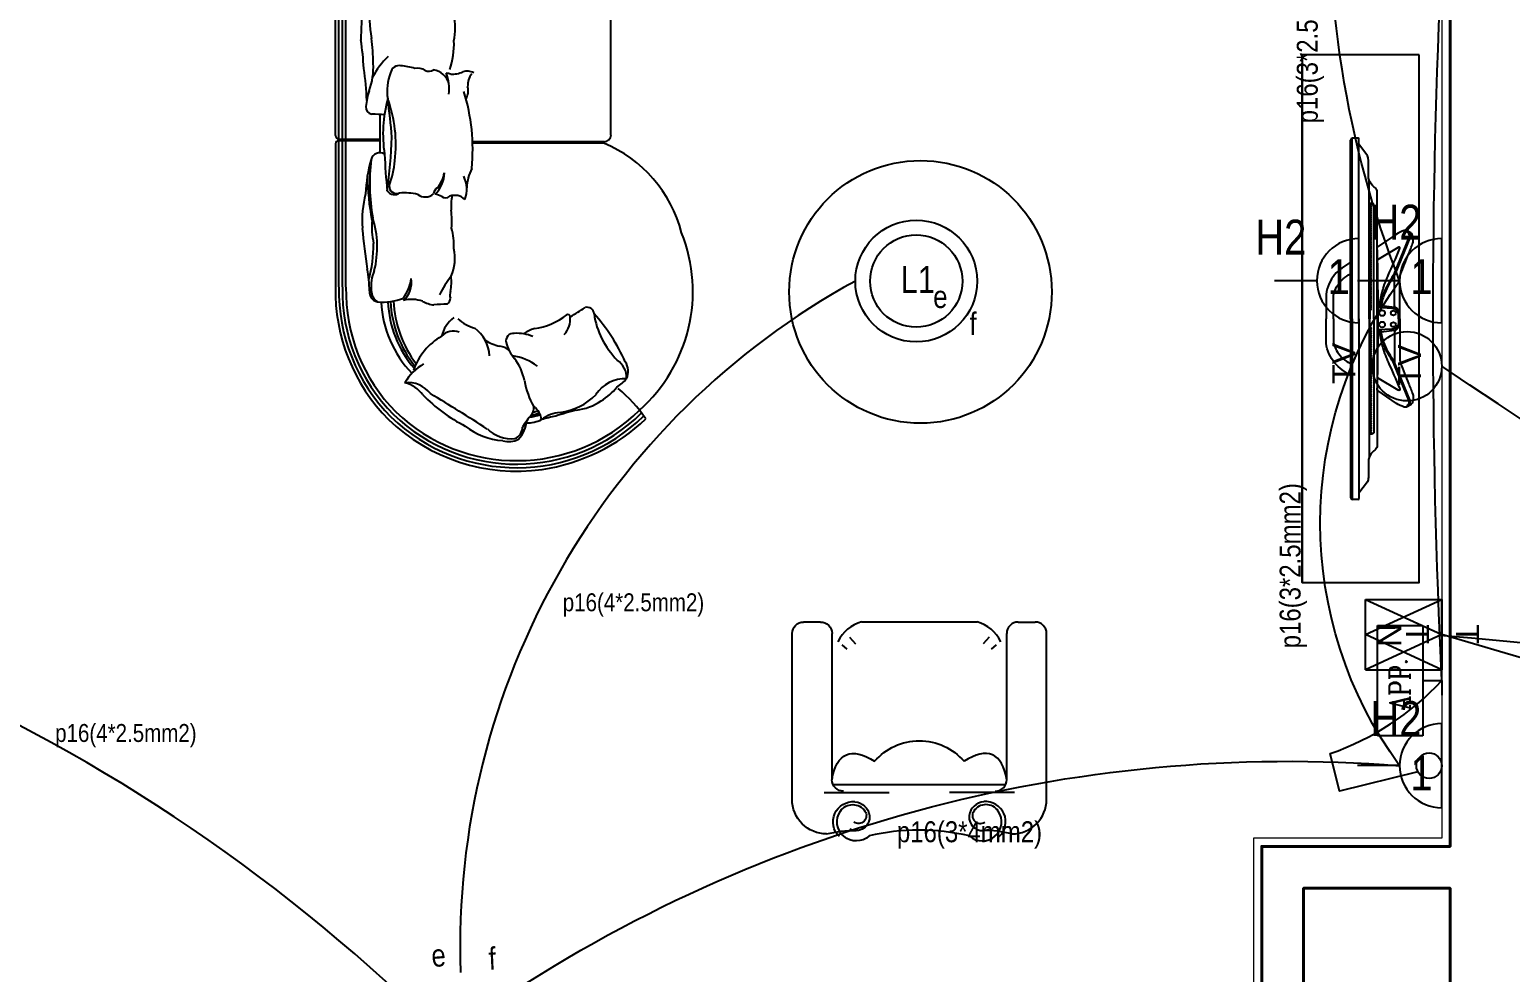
# Model space of a CAD drawing. Header units: inches. Extents: x 23642 to 146359, y -5490 to 33031.
# Drawn here: x 28735 to 32778, y 23817 to 26390 of the extents above; entities that cross this region are included whole.
import ezdxf
from ezdxf.enums import TextEntityAlignment as Align

# ---------------------------------------------------------------- set-up
doc = ezdxf.new("R2010")
doc.units = ezdxf.units.IN
doc.header["$LTSCALE"] = 5
doc.header["$MEASUREMENT"] = 0
doc.layers.add('00-PLASTER', color=103, linetype='Continuous', lineweight=15)
doc.layers.add('00-wall15-20', color=30, linetype='Continuous', lineweight=40)
for name, color, linetype in [('1lowpower', 4, 'Continuous'), ('dwgmodels.com', 250, 'Continuous'), ('furn', 7, 'Continuous'), ('furniture _san', 36, 'Continuous'), ('Lighting', 3, 'Continuous'), ('LowPower', 4, 'Continuous'), ('meuble', 252, 'Continuous'), ('Power', 2, 'Continuous')]:
    doc.layers.add(name, color=color, linetype=linetype)
doc.styles.add('ROMANC', font='romanc', dxfattribs={"height": 0.3})
doc.styles.add('ROMANS', font='')
doc.styles.get("Standard").update_dxf_attribs({"font": 'arial.ttf'})
doc.styles.get('ROMANS').set_extended_font_data('Arial Narrow')

# ---------------------------------------------------------------- blocks, each defined once
blk = doc.blocks.new('rtert')
at = {"layer": 'Lighting'}
for p, q in [((-43692.4, 24985.5), (-43692.4, 25420.2)), ((-43692.4, 25420.2), (-43514.8, 25420.2)), ((-43514.8, 25420.2), (-43514.8, 24985.5)), ((-43767.5, 25202.8), (-43767.5, 25260.8)), ((-43767.5, 25202.8), (-43767.5, 25144.8)), ((-43692.4, 25202.8), (-43767.5, 25202.8)), ((-43514.8, 24985.5), (-43692.4, 24985.5))]:
    blk.add_line(p, q, dxfattribs=at)
at = {"layer": 'Lighting', "style": 'ROMANC', "width": 0.8}
blk.add_text('APP.', height=81.58, rotation=270, dxfattribs=at).set_placement((-43642.9, 25318.7))
blk = doc.blocks.new('COUCH3')
at = {"layer": 'furn'}
for p, q in [((-1.1543, 2.7362), (-1.5042, 2.7362)), ((-1.5042, 2.7257), (-1.0674, 2.7257)), ((-1.5042, 2.7152), (-1.0674, 2.7152)), ((-1.5042, 2.7047), (-1.0674, 2.7047)), ((-1.0779, 2.7362), (-1.1543, 2.7362)), ((-1.0674, 2.7257), (-1.0674, 2.6024)), ((-1.0632, 2.7257), (-0.482, 2.7257)), ((-1.0632, 2.7257), (-1.0632, 2.6024)), ((-1.0632, 2.7152), (-0.482, 2.7152)), ((-1.0632, 2.7047), (-0.482, 2.7047)), ((-1.0527, 2.7362), (-0.4925, 2.7362)), ((-0.482, 2.5548), (-0.482, 2.7257)), ((-0.478, 2.7257), (-0.4678, 2.7257)), ((-0.478, 2.7152), (-0.4678, 2.7152)), ((-0.478, 2.7047), (-0.4678, 2.7047)), ((-0.4778, 2.5548), (-0.4778, 2.7257)), ((-1.1042, 2.6024), (-0.9898, 2.6024)), ((-0.482, 2.5969), (-0.5376, 2.5969)), ((-0.482, 2.5676), (-0.5322, 2.5676)), ((-0.482, 2.5775), (-0.5311, 2.5775)), ((-0.482, 2.5615), (-0.5322, 2.5615)), ((-0.482, 2.557), (-0.5322, 2.557)), ((-0.482, 2.5548), (-0.5322, 2.5548)), ((-0.482, 1.9352), (-0.482, 2.5548)), ((-0.4778, 1.9361), (-0.4778, 2.5548)), ((-1.0755, 1.9352), (-1.0755, 2.3257)), ((-1.0713, 1.9352), (-1.0713, 2.3257)), ((-1.0503, 1.9143), (-0.503, 1.9143)), ((-0.4186, 1.8799), (-0.0097, 1.8799)), ((-0.4186, 1.8757), (-0.0097, 1.8757)), ((-0.0097, 1.8799), (0.3517, 1.8799)), ((-0.0097, 1.8757), (0.3512, 1.8757)), ((0.3305, 1.2911), (0.3308, 1.8962)), ((0.341, 1.2911), (0.3413, 1.8962)), ((0.3514, 1.2911), (0.3518, 1.8962)), ((0.3616, 1.3016), (0.3616, 1.8652)), ((-0.4396, 1.8547), (-0.4396, 1.3016)), ((0.226, 1.3778), (0.2215, 1.3398)), ((-0.4291, 1.2911), (-0.0352, 1.2911)), ((-0.4291, 1.2869), (-0.0346, 1.2869)), ((0.2273, 1.2911), (0.3512, 1.2911)), ((0.2274, 1.2869), (0.3512, 1.2869)), ((0.3302, 0.7145), (0.3305, 1.2869)), ((0.3407, 0.7145), (0.341, 1.2869)), ((0.3511, 0.7146), (0.3514, 1.287)), ((-0.4396, 1.2765), (-0.4396, 0.725)), ((0.361, 0.725), (0.3616, 1.2765)), ((-0.4291, 0.7145), (0.3506, 0.7145)), ((-0.4291, 0.7104), (0.3506, 0.7104)), ((0.1804, 0.6767), (0.1804, 0.7484)), ((0.1841, 0.7145), (0.1841, 0.7484)), ((0.1841, 0.6767), (0.1841, 0.7104)), ((0.1901, 0.7145), (0.1901, 0.7483)), ((0.1901, 0.6772), (0.1901, 0.7104)), ((0.1994, 0.7145), (0.1994, 0.7476)), ((0.1994, 0.6779), (0.1994, 0.7104)), ((0.2204, 0.7145), (0.2204, 0.7435)), ((0.2204, 0.6807), (0.2204, 0.7104)), ((0.3299, 0.1405), (0.3302, 0.7104)), ((0.3404, 0.1405), (0.3407, 0.7104)), ((0.3508, 0.1703), (0.3511, 0.7103)), ((-0.4396, 0.6999), (-0.4396, 0.14)), ((0.3604, 0.151), (0.3604, 0.6999)), ((0.1916, 0.1405), (0.1916, 0.2217)), ((0.1987, 0.1405), (0.1987, 0.2388)), ((0.2207, 0.2429), (0.2207, 0.1405)), ((0.1799, 0.1405), (0.1799, 0.1773)), ((0.186, 0.1405), (0.186, 0.1989)), ((-0.3054, 0.1405), (-0.0583, 0.1405)), ((0.1699, 0.1405), (0.35, 0.1405)), ((0.3159, 0.1405), (0.3159, 0.0105)), ((0.3508, 0.1405), (0.3508, 0.1703)), ((-0.3159, 0.1296), (-0.4291, 0.1296)), ((-0.3159, 0.13), (-0.3159, 0.0105)), ((-0.3054, 0), (0.3054, 0))]:
    blk.add_line(p, q, dxfattribs=at)
for centre, radius, start, end in [((-1.5158, 2.1932), 0.5431, 88.7759, 134.9028), ((-1.5158, 2.1932), 0.5326, 88.7759, 134.9028), ((-1.5158, 2.1932), 0.5221, 88.7759, 134.9028), ((-1.5158, 2.1932), 0.5116, 88.7759, 134.9028), ((-1.0779, 2.7257), 0.0105, 0, 90), ((-1.0653, 2.7257), 0.0021, 0, 180), ((-1.0527, 2.7257), 0.0105, 90, 180), ((-0.4925, 2.7257), 0.0105, 0, 90), ((-0.48, 2.7257), 0.00198, 0, 180), ((-0.4676, 2.7257), 0.0105, 88.4525, 180), ((-0.4908, 1.8664), 0.8386, 48.8779, 88.4869), ((-0.4908, 1.8664), 0.8491, 48.8779, 88.4869), ((-0.4908, 1.8664), 0.8596, 48.8779, 88.4869), ((-0.4908, 1.8664), 0.87, 48.8779, 88.4525), ((-1.1387, 0.5418), 2.1227, 95.1559, 98.4558), ((-1.3091, 2.2991), 0.3573, 76.6033, 93.2502), ((-0.957, 3.2488), 0.6061, 270.8538, 279.9258), ((-0.8819, 3.3596), 0.7084, 272.371, 279.2772), ((-0.8355, -0.2055), 2.8667, 86.6874, 88.6439), ((-0.6922, 2.4504), 0.2072, 57.3733, 83.8186), ((-1.389, 2.5944), 0.1604, 174.1952, 202.5574), ((-1.5199, 2.6055), 0.0291, 81.7797, 169.7298), ((-1.5143, 2.5883), 0.0409, 90.6773, 146.831), ((-1.529, 3.0593), 0.4252, 271.7878, 280.6008), ((-1.5022, 2.5113), 0.1186, 66.7318, 96.0977), ((-1.3728, 3.0548), 0.4325, 255.2262, 269.7777), ((-1.3851, 2.9002), 0.2887, 255.9085, 287.6041), ((-1.3225, 2.378), 0.2497, 85.9064, 102.013), ((-1.1655, 1.9319), 0.709, 90.6916, 101.3195), ((-1.1943, 2.036), 0.598, 83.2516, 99.9618), ((-1.2555, 2.1484), 0.4992, 74.7285, 86.6474), ((-1.1315, 2.6037), 0.0273, 329.315, 74.2337), ((-1.5165, 2.6348), 0.5277, 354.9592, 359.251), ((-0.9687, 2.6253), 0.0202, 83.5211, 172.7233), ((-0.9924, 2.3957), 0.2511, 73.0542, 84.0707), ((-0.8498, 2.8185), 0.1955, 249.1882, 273.6349), ((-0.9811, 2.4259), 0.2241, 43.0218, 62.8665), ((-0.8395, 3.2547), 0.6312, 270.1974, 276.9788), ((-0.6898, 2.2426), 0.3924, 85.3216, 100.7344), ((-0.7371, 2.1893), 0.4515, 69.0824, 79.8777), ((0.3833, 4.7542), 2.3575, 244.2948, 245.8502), ((-0.539, 2.672), 0.0627, 228.6311, 267.2515), ((-0.5575, 2.6407), 0.0349, 238.2175, 296.4008), ((-0.3845, 2.5956), 0.0269, 89.931, 186.0228), ((-0.3921, 2.48), 0.1427, 70.0458, 86.9458), ((0.4904, 4.073), 1.6802, 240.2517, 245.9968), ((-0.107, 3.2181), 0.6485, 248.6214, 261.322), ((-1.5024, 2.1953), 0.5512, 136.0484, 187.8736), ((-1.5024, 2.1953), 0.5407, 136.0484, 224.481), ((-1.5024, 2.1953), 0.5302, 136.0484, 224.6381), ((-1.533, 2.2701), 0.33, 92.8403, 133.8124), ((-1.533, 2.25), 0.33, 92.7352, 130.3238), ((-1.533, 2.2421), 0.33, 92.5741, 128.897), ((-1.533, 2.2328), 0.33, 92.2952, 127.2496), ((-1.2027, 2.5602), 0.0263, 125.6756, 216.1214), ((-1.2039, 2.5537), 0.022, 86.1064, 204.221), ((-1.0219, 0.6715), 1.9201, 92.57, 95.8639), ((-0.9678, 4.5196), 1.9541, 262.6425, 267.3622), ((-1.0911, 2.8931), 0.3364, 250.6644, 263.7052), ((-1.0805, 2.9569), 0.401, 263.2037, 290.0132), ((-1.0483, 2.1963), 0.398, 74.7022, 98.6336), ((-1.2426, 4.7842), 2.2243, 274.7675, 277.735), ((-0.9205, 2.4309), 0.151, 68.6515, 98.6847), ((-0.8691, 2.5468), 0.025, 347.0026, 81.8254), ((-0.562, 2.6512), 0.0519, 248.2857, 293.6982), ((-0.6172, 2.5596), 0.0879, 11.2981, 30.1479), ((-0.4548, 2.5615), 0.0777, 168.6663, 184.9467), ((-0.4884, 2.0117), 0.5852, 82.4453, 88.9616), ((-0.4556, 2.3427), 0.2363, 80.3012, 95.3942), ((-0.4598, 2.3254), 0.2431, 80.4486, 94.2495), ((-0.4569, 2.3716), 0.1915, 79.3887, 96.273), ((-0.5846, 2.6291), 0.1771, 330.8715, 348.1567), ((-0.2958, 2.2141), 0.3741, 36.0249, 75.9202), ((-1.5024, 2.1953), 0.5197, 136.0484, 224.7731), ((-1.8811, 2.5515), 0.0941, 305.9725, 345.9677), ((-1.8712, 2.5187), 0.082, 306.801, 6.9767), ((-1.8571, 2.405), 0.1408, 28.8861, 61.4371), ((-1.6324, 2.5082), 0.0911, 339.6145, 15.7366), ((-1.4904, 2.5831), 0.074, 222.7659, 278.8176), ((-1.4586, 2.6471), 0.1385, 235.4776, 261.4897), ((-1.3921, 2.5314), 0.1686, 346.073, 4.5179), ((-1.1163, 2.5706), 0.2732, 344.7849, 353.819), ((-0.6115, 2.5454), 0.0799, 327.9136, 6.7715), ((-0.4614, 2.3532), 0.2049, 79.4635, 94.5939), ((-0.4633, 2.2931), 0.2622, 81.5955, 93.1718), ((-0.4344, 2.5109), 0.011, 30.9908, 162.6368), ((-0.3896, 2.5368), 0.0408, 171.3649, 266.6876), ((-0.2119, 2.3603), 0.1787, 63.0944, 104.8325), ((-7.0875, -7.6889), 12.3534, 55.38057, 55.72831), ((-0.4414, 1.9113), 0.8039, 358.4878, 49.4241), ((-1.5013, 2.1388), 0.4675, 133.9658, 153.3117), ((-1.819, 2.3203), 0.1952, 30.5619, 70.0504), ((-1.4536, 2.4286), 0.105, 152.849, 172.5471), ((-1.198, 2.4682), 0.0379, 143.3914, 220.3479), ((-0.8896, 2.4909), 0.0377, 323.8707, 12.3229), ((-0.5679, 2.4925), 0.0262, 279.1993, 23.5192), ((-0.3869, 2.4685), 0.0739, 141.7576, 178.1438), ((-0.1257, 2.4298), 0.0586, 112.7675, 167.2464), ((0.5239, 3.2416), 1.013, 228.4219, 236.8935), ((-0.3729, 1.9033), 0.6224, 55.519, 68.8578), ((-0.0718, 2.5088), 0.0806, 198.0761, 250.7368), ((-0.1364, 2.2705), 0.2175, 48.8166, 71.9979), ((-0.4414, 1.9113), 0.7724, 358.7807, 49.4241), ((-0.4414, 1.9113), 0.7829, 358.7807, 49.4241), ((-0.4414, 1.9113), 0.7934, 358.7807, 49.4241), ((-7.722, 6.0004), 6.8842, 327.31821, 328.98307), ((-1.9736, 2.3983), 0.4181, 0.5843, 6.0276), ((-1.2904, 2.4493), 0.0637, 331.7126, 350.0558), ((-1.1621, 2.5034), 0.0923, 224.7597, 268.7348), ((-1.2308, 2.4172), 0.0267, 33.2141, 81.6129), ((-1.1473, 2.5042), 0.0946, 229.8102, 259.775), ((-0.9136, 2.453), 0.0576, 285.3596, 350.9167), ((-0.8309, 2.4589), 0.0299, 160.9785, 210.0905), ((-0.6415, 2.7387), 0.283, 261.3805, 285.9593), ((-0.6281, 2.6639), 0.2124, 254.7578, 288.3694), ((-0.5226, 2.6542), 0.2592, 240.1662, 260.6552), ((-0.442, 2.3968), 0.1107, 160.9879, 181.7164), ((-0.5816, 2.453), 0.0404, 330.0282, 17.6632), ((-0.4229, 2.4299), 0.0521, 147.1233, 203.3721), ((-0.4383, 2.4526), 0.0289, 140.7401, 196.9467), ((0.1335, 2.2541), 0.3683, 149.1933, 156.3858), ((-3.0468, -1.832), 5.1847, 53.6512, 55.3417), ((-0.014, 2.4237), 0.0233, 299.42, 26.6495), ((-1.6752, 2.3217), 0.1008, 37.6202, 76.0507), ((-1.6808, 2.3855), 0.0453, 336.5721, 48.6759), ((-1.5359, 2.4187), 0.0254, 219.6472, 267.2805), ((-1.5282, 2.3679), 0.027, 66.212, 109.3884), ((-1.6931, 2.0985), 0.3666, 52.9575, 63.0965), ((-1.4895, 2.5461), 0.1559, 259.7537, 276.3682), ((-1.4182, 2.5129), 0.1333, 246.0786, 282.3047), ((-1.3825, 2.5932), 0.2106, 268.02, 284.8015), ((-1.3085, 2.6166), 0.2279, 264.9004, 278.3687), ((-1.2665, 2.1702), 0.2211, 80.9716, 92.2759), ((-1.2739, 2.3801), 0.0429, 316.1172, 20.1048), ((-1.2214, 2.4074), 0.0175, 137.6227, 225.8531), ((-0.9132, 2.5194), 0.1229, 262.4365, 292.1192), ((-0.7971, 2.3872), 0.0725, 176.1168, 205.2252), ((-0.9301, 2.4102), 0.0633, 343.4589, 355.8462), ((-0.7791, 2.624), 0.2416, 251.409, 271.9763), ((-0.6803, 2.5201), 0.1371, 264.9265, 287.7381), ((-0.6375, 2.6899), 0.3004, 269.8107, 284.0407), ((-0.5561, 2.4022), 0.00937, 203.5801, 291.2314), ((-0.444, 2.4267), 0.0319, 213.2024, 277.3978), ((-0.4756, 2.188), 0.21, 62.5121, 80.207), ((-0.3584, 2.4263), 0.0752, 207.1742, 241.7528), ((-0.002, 2.5079), 0.2282, 207.7419, 230.0976), ((-0.2073, 2.0878), 0.3533, 35.3612, 59.7668), ((-0.1426, 2.2283), 0.2243, 35.1886, 57.0053), ((-1.7497, 2.2186), 0.2135, 142.4338, 175.0165), ((-1.5036, 2.2854), 0.1282, 137.9171, 164.0441), ((-1.2119, 2.4286), 0.0842, 248.3682, 296.5512), ((-1.2155, 2.1966), 0.148, 63.9981, 87.2106), ((-1.0929, 2.8924), 0.5657, 264.1447, 287.6276), ((-0.9191, 2.3848), 0.0447, 237.83, 285.6397), ((-0.9053, 2.2803), 0.0615, 53.0155, 91.5611), ((-0.8987, 2.3432), 0.0383, 328.3767, 20.0343), ((-0.734, 2.5724), 0.1934, 259.0411, 282.4167), ((-0.3454, 2.3956), 0.0602, 216.2406, 272.042), ((0.0114, 2.0503), 0.391, 127.2254, 137.6131), ((-0.2024, 2.3605), 0.0228, 77.1953, 177.2049), ((-0.1125, 2.4168), 0.0914, 201.8961, 246.8885), ((-0.1319, 2.125), 0.27, 21.8831, 54.1631), ((0.017, 2.4051), 0.0429, 293.9181, 325.5796), ((-1.7792, 1.1919), 2.1611, 28.5766, 32.6392), ((0.0589, 2.3571), 0.0246, 12.0593, 105.2588), ((-0.79, 1.7401), 1.059, 27.6655, 35.1703), ((0.378, 2.5633), 0.357, 214.2684, 229.3723), ((-1.7151, 2.3872), 0.1106, 273.1088, 322.9763), ((-0.3834, 2.1626), 0.1774, 50.9587, 76.927), ((-0.2643, 2.2849), 0.0318, 114.2876, 193.923), ((-1.8504, 2.2102), 0.1062, 136.6757, 184.8541), ((-1.5493, 2.2175), 0.1348, 147.6176, 167.8826), ((-0.3673, 2.118), 0.1748, 49.0701, 65.6388), ((-0.0522, 2.1016), 0.2747, 20.5089, 43.9716), ((-1.9011, 2.2191), 0.064, 163.5664, 206.7811), ((-1.6432, 2.1171), 0.1127, 103.8324, 131.214), ((-1.7201, 2.2472), 0.039, 309.4809, 357.9212), ((-1.6643, 2.2056), 0.0218, 352.1936, 105.5061), ((-0.7512, 1.8116), 0.6639, 35.4661, 41.3391), ((0.1809, 2.1057), 0.1352, 117.4221, 143.7092), ((0.6807, 2.4791), 0.5874, 204.9012, 219.7703), ((-1.8951, 2.2566), 0.0915, 226.418, 265.1442), ((-1.922, 2.2147), 0.0367, 201.4906, 269.2383), ((-2.0173, 2.0078), 0.1947, 47.1307, 60.8832), ((-1.8009, 2.1662), 0.1086, 180.018, 204.4561), ((-1.7372, 1.9212), 0.2555, 100.4001, 119.1161), ((-1.8166, 2.3352), 0.1661, 281.5603, 306.6427), ((-1.8679, 2.2294), 0.1594, 323.0607, 352.2381), ((-1.761, 2.1945), 0.1186, 336.4501, 3.9135), ((-1.7209, 2.1157), 0.0965, 16.2541, 37.3886), ((0.0346, 2.3725), 0.3015, 215.6475, 242.225), ((0.2163, 1.9703), 0.2578, 128.0201, 147.1609), ((0.0476, 2.2724), 0.0901, 249.724, 285.7006), ((0.0567, 2.237), 0.0635, 230.6011, 270.726), ((-0.0386, 2.0458), 0.2873, 9.3548, 31.9631), ((-1.9069, 2.1762), 0.0555, 277.3669, 324.9194), ((-2.2873, 2.0011), 0.4057, 11.0609, 17.221), ((-1.9755, 2.0604), 0.0971, 3.1602, 38.7733), ((-1.784, 2.1668), 0.1086, 185.1391, 202.316), ((-1.7791, 2.1689), 0.1086, 188.9902, 202.1836), ((-1.866, 2.1744), 0.0304, 231.831, 278.5517), ((-1.772, 2.1706), 0.1086, 192.8294, 200.8304), ((-1.4288, 2.1706), 0.2013, 187.9621, 218.1925), ((-1.4772, 2.2062), 0.5776, 188.6003, 223.3192), ((-3.6822, 1.5226), 1.8775, 15.2884, 17.2395), ((-0.1047, 2.0588), 0.0469, 7.1503, 91.4993), ((-0.0671, 2.1355), 0.0714, 277.2154, 339.2234), ((-0.2226, 1.8631), 0.5118, 17.9474, 28.0023), ((0.0839, 1.9923), 0.1896, 9.4014, 31.8933), ((-1.6962, 2.0902), 0.184, 187.6407, 225.5472), ((-1.5995, 2.1044), 0.0689, 227.5098, 275.2182), ((-1.5929, 2.0426), 0.00682, 267.49, 30.5188), ((-0.2693, 2.8242), 1.5408, 210.7735, 212.7128), ((-0.1095, 1.9849), 0.1064, 10.0245, 51.4498), ((-1.7132, 2.0341), 0.1588, 185.9731, 214.9107), ((-1.5852, 1.9851), 0.0204, 272.4277, 18.1145), ((-0.401, 1.7706), 0.4597, 22.7539, 30.4339), ((0.2489, 2.008), 0.0268, 264.5263, 34.6691), ((0.2362, 2.0098), 0.0302, 289.7605, 21.4604), ((-1.8796, 1.8727), 0.1021, 357.0734, 57.644), ((-1.9572, 2.38), 0.5581, 294.3665, 311.9245), ((-1.5487, 1.7219), 0.2455, 98.342, 134.9581), ((-0.0394, 1.8394), 0.1256, 32.8513, 60.2623), ((0.138, 1.9645), 0.0529, 186.1133, 263.0421), ((0.1894, 2.0255), 0.1235, 212.6534, 238.51), ((0.4064, 1.6752), 0.3466, 119.7821, 133.4296), ((0.2255, 1.921), 0.0537, 94.7617, 137.332), ((-2.5056, 1.8564), 2.6965, 0.4992, 1.894), ((-2.4991, 1.8564), 2.6965, 0.4992, 1.9994), ((-2.4899, 1.8564), 2.6965, 0.4992, 2.1403), ((0.2228, 2.0176), 0.0432, 267.5754, 303.0226), ((-2.4726, 1.8564), 2.6965, 0.4992, 2.3812), ((-1.7026, 2.026), 0.1634, 210.4475, 232.2035), ((-1.4435, 2.0898), 0.3992, 284.6456, 337.2158), ((-1.0734, 1.9352), 0.0021, 180, 0), ((-1.0503, 1.9352), 0.021, 180, 270), ((-0.503, 1.9352), 0.021, 270, 0), ((-0.4799, 1.9361), 0.0021, 180, 0), ((-0.4146, 1.9435), 0.0636, 186.6887, 269.7247), ((0.0993, 1.9174), 0.0347, 196.5687, 263.0297), ((0.1436, 1.8594), 0.0539, 102.8416, 154.1219), ((0.1423, 1.9508), 0.0353, 240.5032, 317.1157), ((-2.5121, 1.8564), 2.6965, 359.3737, 1.7835), ((-2.1444, 2.1705), 0.437, 304.3994, 320.5496), ((-1.6973, 1.9613), 0.1235, 211.4199, 229.4205), ((-1.7761, 1.9334), 0.0659, 268.6353, 325.0012), ((-1.7559, 1.9138), 0.0511, 244.7756, 304.4837), ((-0.4186, 1.8547), 0.021, 90, 180), ((-0.4186, 1.8778), 0.0021, 90, 270), ((-2.5056, 1.8564), 2.6965, 359.3491, 0.4101), ((-2.4991, 1.8564), 2.6965, 359.3383, 0.4101), ((-2.4899, 1.8564), 2.6965, 359.3466, 0.4101), ((-2.4726, 1.8564), 2.6965, 359.4405, 0.4101), ((0.3512, 1.8652), 0.0105, 0, 90), ((0.3517, 1.8903), 0.0105, 270, 358.4878), ((-1.5174, 2.143), 0.473, 221.5602, 291.6932), ((0.0899, 1.8022), 0.0537, 151.5394, 189.5126), ((0.048, 1.796), 0.0322, 43.1114, 99.3765), ((-0.0345, 1.819), 0.1083, 331.9572, 357.9699), ((0.0252, 1.8163), 0.0463, 335.828, 2.1379), ((0.0979, 1.8033), 0.0269, 68.6948, 153.8511), ((0.1151, 1.9624), 0.1342, 266.837, 284.4103), ((0.1542, 1.8161), 0.0172, 45.2403, 109.342), ((0.2195, 1.7829), 0.0699, 139.4768, 183.2104), ((0.2236, 1.7409), 0.0954, 115.1939, 137.5489), ((0.1991, 1.8909), 0.0657, 255.7568, 294.7549), ((0.2312, 1.8188), 0.0133, 1.7223, 110.1157), ((0.2036, 1.8047), 0.0351, 347.6429, 49.0855), ((0.7686, 1.7392), 0.5303, 171.3288, 189.6634), ((0.6634, 1.8731), 0.4224, 187.339, 196.4391), ((0.1663, 1.7738), 0.1308, 171.425, 197.0976), ((-0.5279, 1.9106), 0.606, 346.3976, 349.2297), ((0.5203, 1.7452), 0.2871, 169.5668, 182.8296), ((-0.4052, 1.7587), 0.4471, 344.2585, 357.0124), ((0.5909, 1.7225), 0.3574, 178.6267, 189.741), ((-0.0803, 1.6673), 0.3494, 1.2426, 14.3042), ((0.541, 1.871), 0.3766, 206.7278, 216.6281), ((0.389, 1.7416), 0.1887, 192.2297, 200.3419), ((0.5629, 1.5637), 0.5428, 172.2024, 186.7781), ((0.4899, 1.805), 0.3063, 204.9107, 215.2346), ((0.3209, 1.6546), 0.0827, 174.894, 185.7761), ((0.2065, 1.6496), 0.0394, 327.2615, 0.9211), ((-2.3502, 1.5599), 2.6218, 359.2384, 2.5129), ((0.1291, 1.566), 0.1269, 356.7757, 29.3862), ((-0.0603, 1.5178), 0.3188, 333.943, 7.3928), ((-0.0801, 1.503), 0.3521, 353.2828, 3.5888), ((-2.8876, 0.8111), 2.9918, 11.9925, 13.305), ((0.1809, 1.4596), 0.0888, 330.2952, 1.4292), ((0.0144, 1.4334), 0.0315, 150.4365, 209.5635), ((0.6395, 1.3763), 0.6538, 176.3629, 181.162), ((-0.0015, 1.286), 0.1634, 71.4598, 94.0519), ((0.0627, 1.4934), 0.054, 256.9368, 297.2954), ((0.1201, 1.4091), 0.0388, 85.4157, 172.2206), ((0.147, 1.5197), 0.0757, 251.6568, 285.3321), ((0.1749, 1.4272), 0.021, 333.4631, 111.8369), ((0.7581, 1.3066), 0.5754, 168.8535, 193.7955), ((-0.0661, 1.2809), 0.2936, 355.368, 27.7998), ((0.2347, 1.4125), 0.0235, 325.5436, 7.775), ((0.2333, 1.3807), 0.00779, 201.8891, 346.1775), ((0.2945, 1.3584), 0.0575, 134.8062, 159.166), ((-0.096, 1.3562), 0.0722, 331.3554, 8.2685), ((0.1002, 1.3788), 0.1155, 187.824, 215.8286), ((-0.4291, 1.3016), 0.0105, 180, 270), ((-0.4291, 1.2765), 0.0105, 90, 180), ((-0.4291, 1.289), 0.0021, 90, 270), ((0.0434, 1.2999), 0.0791, 164.1026, 203.3696), ((0.3511, 1.2765), 0.0105, 359.9399, 90), ((0.3512, 1.3016), 0.0105, 270, 0), ((0.3512, 1.289), 0.0021, 270, 90), ((0.0913, 1.25), 0.122, 171.2607, 202.7593), ((0.0659, 1.2397), 0.1615, 338.791, 6.1986), ((-0.1369, 1.1739), 0.1193, 351.7092, 14.0228), ((0.2501, 1.2127), 0.046, 165.5488, 223.1846), ((0.2233, 1.1161), 0.2456, 170.4826, 185.6619), ((0.0928, 1.1155), 0.1194, 351.9506, 26.8243), ((0.2592, 1.1611), 0.0472, 154.6626, 210.5542), ((0.2297, 1.1641), 0.0282, 6.8429, 98.2615), ((-0.0864, 1.122), 0.3436, 342.4004, 9.9495), ((0.3564, 1.1219), 0.1055, 162.8141, 184.204), ((0.2297, 1.1641), 0.0282, 336.9454, 337.5919), ((0.1522, 1.1325), 0.1111, 350.7677, 18.3645), ((0.1146, 1.1382), 0.0521, 199.6098, 282.1554), ((0.1509, 1.1305), 0.068, 332.2003, 5.5855), ((0.5284, 1.0365), 0.2878, 164.341, 183.6673), ((0.7198, 1.1409), 0.4587, 183.278, 191.9338), ((0.0022, 1.1116), 0.0305, 220.3215, 307.0139), ((-0.1384, 1.0498), 0.158, 339.061, 12.6188), ((0.5206, -4.8226), 5.9309, 94.17051, 94.83665), ((0.1208, 0.6475), 0.4398, 81.6712, 89.3708), ((0.1948, 1.0955), 0.0165, 231.3114, 11.2819), ((0.7333, 1.0237), 0.4922, 180.653, 191.0936), ((-0.052, 0.9918), 0.3276, 353.5179, 9.5352), ((0.2863, 0.915), 0.288, 164.228, 183.0758), ((-0.2878, 0.8332), 0.5465, 357.5153, 10.0914), ((0.0236, 0.9595), 0.2499, 346.6383, 358.9316), ((0.1979, 0.8509), 0.2051, 166.2573, 201.0563), ((-0.1793, 0.8966), 0.4461, 348.7421, 0.6506), ((0.1563, 0.8427), 0.129, 169.3606, 220.6212), ((0.1851, 0.8024), 0.0735, 304.1833, 5.5749), ((0.0383, 0.7916), 0.0349, 204.4936, 300.5587), ((0.0794, 0.7923), 0.0396, 238.0107, 285.8871), ((0.0971, 0.7245), 0.0305, 61.0538, 103.079), ((1.1494, 12.6298), 11.9238, 265.00852, 265.1496), ((0.193, 0.8142), 0.067, 201.1494, 259.1011), ((0.1443, 0.7559), 0.00787, 246.3916, 46.4003), ((-0.4291, 0.725), 0.0105, 180, 270), ((-0.4291, 0.6999), 0.0105, 90, 180), ((-0.4291, 0.7125), 0.0021, 90, 270), ((0.1847, 0.6177), 0.1308, 71.4203, 91.9063), ((0.35, 0.6999), 0.0105, 0, 90), ((0.3506, 0.725), 0.0105, 270, 359.9399), ((0.3506, 0.7125), 0.0021, 270, 90), ((0.0552, 0.6662), 0.0665, 172.4103, 196.9351), ((-0.0033, 0.6518), 0.0243, 61.7313, 107.8929), ((0.0281, 0.6294), 0.0481, 84.1127, 114.3566), ((0.2968, 0.6695), 0.264, 178.3151, 191.4954), ((0.0606, 0.6513), 0.0271, 63.3366, 189.3728), ((0.0937, 0.7622), 0.0891, 256.3803, 273.9029), ((0.0496, 0.6934), 0.0645, 304.882, 349.1748), ((0.1024, 0.6839), 0.011, 256.3327, 346.2606), ((0.1357, 0.6432), 0.0353, 68.4816, 154.7962), ((0.1639, 0.7079), 0.0353, 244.4188, 297.7449), ((0.1445, 1.413), 0.7372, 272.7852, 275.2964), ((0.2195, 0.6665), 0.0143, 332.8621, 118.9202), ((-0.1067, 0.6449), 0.0983, 327.947, 1.0935), ((-0.6429, 0.5844), 0.8783, 356.235, 4.9402), ((-0.7588, 0.531), 0.7379, 352.0667, 4.7973), ((-0.9404, 0.3486), 1.1873, 0.5929, 8.6273), ((-0.0814, 0.3989), 0.0522, 308.2377, 33.0498), ((0.0073, 0.469), 0.0531, 228.5351, 273.8595), ((0.0106, 0.3983), 0.0177, 343.085, 89.3001), ((-0.5937, 0.6056), 0.5983, 325.8478, 335.5504), ((0.0398, 0.3283), 0.066, 100.6881, 144.3465), ((0.038, 0.4096), 0.0194, 237.7454, 306.83), ((1.985, 5.7814), 5.7246, 250.2391, 251.1173), ((0.0839, 0.1675), 0.2033, 52.9417, 76.1876), ((-0.391, 0.3814), 0.6382, 348.171, 358.1538), ((-0.431, 0.3619), 0.6382, 341.9527, 357.1161), ((9.5996, -2.8976), 9.9321, 161.03803, 161.41703), ((-1.8051, 1.0021), 1.8571, 333.845, 336.7727), ((0.5253, 0.1437), 0.3619, 159.9762, 174.5786), ((0.1999, 0.2928), 0.0541, 265.05, 308.678), ((-0.0454, 0.2604), 0.1206, 219.6365, 263.8455), ((-0.0043, 0.3505), 0.2102, 231.0506, 260.6298), ((-0.0631, 0.2565), 0.0959, 222.2748, 260.3509), ((1.0413, -0.135), 0.9305, 160.3547, 167.1886), ((-0.4291, 0.14), 0.0105, 180, 270), ((-0.3054, 0.13), 0.0105, 90, 180), ((-0.1289, -0.2512), 0.4161, 50.8124, 83.1285), ((0.2122, 0.5906), 0.5251, 238.9953, 261.4345), ((-0.5277, -1.6224), 1.832, 72.2041, 74.5138), ((-0.0371, 0.2042), 0.2166, 322.1632, 349.3425), ((0.35, 0.151), 0.0105, 270, 359.9399), ((-0.0846, -0.1936), 0.3365, 52.5995, 69.699), ((-0.3054, 0.0105), 0.0105, 180, 270), ((0.3054, 0.0105), 0.0105, 270, 0)]:
    blk.add_arc(centre, radius, start, end, dxfattribs=at)
blk = doc.blocks.new('sofa-34')
at = {"color": 0, "linetype": 'ByBlock'}
for p, q in [((-0.026, 0.9238), (-0.1, 0.9238)), ((0.657, 0.9252), (0.1531, 0.9252)), ((0.8361, 0.9238), (0.9101, 0.9238)), ((-0.15, 0.15), (-0.15, 0.8738)), ((0.024, 0.2361), (0.024, 0.8738)), ((0.1006, 0.8574), (0.1265, 0.8286)), ((0.7096, 0.8574), (0.6837, 0.8286)), ((0.7861, 0.2361), (0.7861, 0.8738)), ((0.9601, 0.15), (0.9601, 0.8738)), ((0.05, 0.8375), (0.05, 0.8379)), ((0.0903, 0.8062), (0.0682, 0.8242)), ((0.7199, 0.8062), (0.742, 0.8242)), ((0.7601, 0.8375), (0.7601, 0.8379)), ((0.7602, 0.8375), (0.7601, 0.8379)), ((0.0289, 0.2145), (0.7812, 0.2145)), ((-0.01, 0.1801), (0.2738, 0.1801)), ((0.8201, 0.1801), (0.5364, 0.1801))]:
    blk.add_line(p, q, dxfattribs=at)
blk.add_arc((0.4051, 0.1479), 0.2579, 40.79835, 139.20165, dxfattribs=at)
at = {"color": 0, "linetype": 'ByBlock', "extrusion": (0, 0, -1)}
for centre, major_axis, ratio, start_param, end_param in [((-0.1, 0.8738), (0.0354, 0.0354), 1, 3.926992, 5.497787), ((-0.026, 0.8738), (-0.0354, 0.0354), 1, 0.785398, 2.356196), ((0.1997, 0.7661), (0.1173, 0.1173), 1, 4.372209, 5.213218), ((0.6105, 0.7661), (0.1173, 0.1173), 1, -0.500829, 0.34018), ((0.5004, -0.5869), (-0.4145, 0.931), 0.264583, -0.381915, 0.387685), ((0.074, 0.2361), (-0.0354, 0.0354), 1, 3.926991, 5.497788), ((0, 0.15), (0.1061, 0.1061), 1, 2.356194, 3.926992), ((0.1167, 0.0525), (-0.0624, 0.0624), 1, 4.675944, 7.152385), ((0.1183, 0.0712), (0.0491, 0.0491), 1, -0.701597, 0.659711), ((0.1299, 0.0524), (-0.059, 0.059), 1, 3.186406, 6.094039), ((0.1144, 0.0629), (-0.0458, 0.0458), 1, 6.094039, 8.043134), ((0.1292, 0.0726), (-0.0414, 0.0414), 1, 2.230507, 4.423483), ((0.1392, 0.0798), (0.0245, 0.0245), 1, 0.189152, 2.952444), ((0.179, -0.6576), (-0.2506, 0.635), 0.885019, 0.124301, 0.339591), ((0.3517, -0.5578), (0.7346, 0.1067), 0.76838, 4.597815, 5.20076)]:
    blk.add_ellipse(centre, major_axis=major_axis, ratio=ratio, start_param=start_param, end_param=end_param, dxfattribs=at)
at = {"color": 0, "linetype": 'ByBlock'}
for centre, major_axis, ratio, start_param, end_param in [((0.8361, 0.8738), (0.0354, 0.0354), 1, 0.785398, 2.356196), ((0.9101, 0.8738), (-0.0354, 0.0354), 1, 3.926992, 5.497787), ((0.3097, -0.5869), (0.4145, 0.931), 0.264583, -0.381915, 0.387685), ((0.7361, 0.2361), (0.0354, 0.0354), 1, 3.926991, 5.497788), ((0.6918, 0.0712), (-0.0491, 0.0491), 1, -0.701597, 0.659711), ((0.6934, 0.0525), (0.0624, 0.0624), 1, 4.675944, 7.152385), ((0.8101, 0.15), (-0.1061, 0.1061), 1, 2.356194, 3.926992), ((0.6809, 0.0726), (0.0414, 0.0414), 1, 2.230507, 4.423483), ((0.6802, 0.0524), (0.059, 0.059), 1, 3.186406, 6.094039), ((0.6709, 0.0798), (-0.0245, 0.0245), 1, 0.189152, 2.952444), ((0.6958, 0.0629), (0.0458, 0.0458), 1, 6.094039, 8.043134), ((0.6312, -0.6576), (0.2506, 0.635), 0.885019, 0.124301, 0.339591)]:
    blk.add_ellipse(centre, major_axis=major_axis, ratio=ratio, start_param=start_param, end_param=end_param, dxfattribs=at)
blk = doc.blocks.new('tv table23')
at = {"color": 0}
blk.add_lwpolyline([(0, -900), (400, -900), (400, 900), (0, 900), (0, -900)], dxfattribs=at)
blk = doc.blocks.new('LG-55-la6208-4 top')
at = {"layer": 'dwgmodels.com', "color": 0}
for p, q in [((0, 0), (-138.7, 0)), ((0, 0), (138.7, 0)), ((0, -77), (-432.2, -77)), ((0, -88.9), (-389, -88.9)), ((0, -77), (432.2, -77)), ((0, -88.9), (389, -88.9)), ((0, -139.6), (-613.4, -139.6)), ((0, -105.1), (-473.1, -105.1)), ((0, -105.1), (473.1, -105.1)), ((0, -139.6), (613.4, -139.6)), ((0, -163.3), (-615.7, -163.3)), ((0, -168.4), (-609.1, -168.4)), ((0, -163.3), (615.7, -163.3)), ((0, -168.4), (609.1, -168.4))]:
    blk.add_line(p, q, dxfattribs=at)
for points in [[(-138.7, 0, -0.087489), (-151.2, 2.2, -0.012567), (-220.6, 29.4, 0.010337), (-257.8, 44.2, 0.091985), (-266.1, 45.7, 0.050664), (-280.5, 44.1, 0.157379), (-293.2, 36.8), (-299.8, 25.2, 0.203619), (-301.2, 14.3)], [(-301.2, 14.3, 0.03963), (-288.8, -11.9), (-243.8, -77)], [(-299.8, 25.2), (-296, 29.8, -0.176327), (-288.3, 34.3, -0.124023), (-276.2, 33.4), (-156.5, -14.9, -0.043017), (-145.8, -20.3, 0.007168), (-118.8, -36.5, 0.035791), (-87.7, -51.7, 0.053078), (-44.9, -63.9), (-37.6, -64.3)], [(-297.4, 23.2), (-293.5, 27.7, -0.176327), (-287.8, 31.1, -0.122846), (-277.3, 30.3), (-157.7, -17.9, -0.043017), (-147.5, -23.1, 0.007168), (-120.4, -39.3, 0.035791), (-88.9, -54.7, 0.053299), (-45.3, -67.1), (-37.8, -67.6)], [(-43.6, -74.3), (-43.6, -70.4), (-59.4, -67.6, -0.030959), (-103.2, -57.1, -0.025373), (-132.2, -46.5, -0.003627), (-147.7, -39.8, 0.002957), (-237.1, -1.1, 0.075709), (-241.6, 0, 0.421822), (-244.1, -2, 0.125069), (-243.4, -6.3), (-201.6, -76.1)], [(299.8, 25.2), (296, 29.8, 0.176327), (288.3, 34.3, 0.124023), (276.2, 33.4), (156.5, -14.9, 0.043017), (145.8, -20.3, -0.007168), (118.8, -36.5, -0.035791), (87.7, -51.7, -0.053078), (44.9, -63.9), (37.6, -64.3)], [(297.4, 23.2), (293.5, 27.7, 0.176327), (287.8, 31.1, 0.122846), (277.3, 30.3), (157.7, -17.9, 0.043017), (147.5, -23.1, -0.007168), (120.4, -39.3, -0.035791), (88.9, -54.7, -0.053299), (45.3, -67.1), (37.8, -67.6)], [(43.6, -74.3), (43.6, -70.4), (59.4, -67.6, 0.030959), (103.2, -57.1, 0.025373), (132.2, -46.5, 0.003627), (147.7, -39.8, -0.002957), (237.1, -1.1, -0.075709), (241.6, 0, -0.421822), (244.1, -2, -0.125069), (243.4, -6.3), (201.6, -76.1)], [(138.7, 0, 0.087489), (151.2, 2.2, 0.012567), (220.6, 29.4, -0.010337), (257.8, 44.2, -0.091985), (266.1, 45.7, -0.050664), (280.5, 44.1, -0.157379), (293.2, 36.8), (299.8, 25.2, -0.203619), (301.2, 14.3)], [(301.2, 14.3, -0.03963), (288.8, -11.9), (243.8, -77)], [(-38.2, -14.8, -0.048999), (-41.7, -16.8, -0.126237), (-48.4, -18), (-149.8, -18)], [(-44.9, -63.9), (-39.2, -18.7, -0.06881), (-38.2, -14.8, -0.311157), (-16.5, -1), (0, -1)], [(0, -5.1), (-16.5, -5.1, 0.176327), (-26.9, -8.9, 0.18738), (-35.6, -27.2), (-38.2, -74.3)], [(44.9, -63.9), (39.2, -18.7, 0.06881), (38.2, -14.8, 0.311157), (16.5, -1), (0, -1)], [(0, -5.1), (16.5, -5.1, -0.176327), (26.9, -8.9, -0.18738), (35.6, -27.2), (38.2, -74.3)], [(38.2, -14.8, 0.048999), (41.7, -16.8, 0.126237), (48.4, -18), (149.8, -18)], [(-432.2, -77, 0.185144), (-445.6, -83.7, -0.014846), (-454.5, -92.9, -0.123556), (-479.5, -107.3, -0.051646), (-480.8, -107.6), (-541.6, -107.6, 0.115088), (-556, -110.9), (-595.3, -139.6)], [(-389, -88.9), (-391.6, -91.1, 0.150292), (-393.2, -95.6), (-393.2, -102.2), (0, -102.2)], [(389, -88.9), (391.6, -91.1, -0.150292), (393.2, -95.6), (393.2, -102.2), (0, -102.2)], [(432.2, -77, -0.185144), (445.6, -83.7, 0.014846), (454.5, -92.9, 0.123556), (479.5, -107.3, 0.051646), (480.8, -107.6), (541.6, -107.6, -0.115088), (556, -110.9), (595.3, -139.6)], [(-193.2, -168.4), (-173.6, -197.4, 0.052137), (-173.6, -197.4, 0.127134), (-120.7, -241.3, 0.092146), (-83.2, -251.3, 0.038202)], [(0, -226.9), (-68.6, -226.9, -0.149981), (-113.6, -213.1, -0.12639), (-153.1, -168.4, 0.883679)], [(0, -226.9), (68.6, -226.9, 0.149981), (113.6, -213.1, 0.12639), (153.1, -168.4, -0.883679)], [(193.2, -168.4), (173.6, -197.4, -0.052137), (173.6, -197.4, -0.127134), (120.7, -241.3, -0.092146), (83.2, -251.3, -0.038202)]]:
    blk.add_lwpolyline(points, format="xyb", dxfattribs=at)
for points in [[(-387.1, -102.2), (-387.1, -98), (-388.8, -98), (-388.8, -102.2)], [(-381, -102.2), (-381, -98), (-382.7, -98), (-382.7, -102.2)], [(-374.8, -102.2), (-374.8, -98), (-376.5, -98), (-376.5, -102.2)], [(-368.7, -102.2), (-368.7, -98), (-370.4, -98), (-370.4, -102.2)], [(-362.6, -102.2), (-362.6, -98), (-364.3, -98), (-364.3, -102.2)], [(-356.4, -102.2), (-356.4, -98), (-358.1, -98), (-358.1, -102.2)], [(-350.3, -102.2), (-350.3, -98), (-352, -98), (-352, -102.2)], [(-344.2, -102.2), (-344.2, -98), (-345.9, -98), (-345.9, -102.2)], [(-338, -102.2), (-338, -98), (-339.7, -98), (-339.7, -102.2)], [(-331.9, -102.2), (-331.9, -98), (-333.6, -98), (-333.6, -102.2)], [(-325.8, -102.2), (-325.8, -98), (-327.5, -98), (-327.5, -102.2)], [(-319.6, -102.2), (-319.6, -98), (-321.3, -98), (-321.3, -102.2)], [(-313.5, -102.2), (-313.5, -98), (-315.2, -98), (-315.2, -102.2)], [(-307.4, -102.2), (-307.4, -98), (-309.1, -98), (-309.1, -102.2)], [(-301.2, -102.2), (-301.2, -98), (-302.9, -98), (-302.9, -102.2)], [(-295.1, -102.2), (-295.1, -98), (-296.8, -98), (-296.8, -102.2)], [(-289, -102.2), (-289, -98), (-290.7, -98), (-290.7, -102.2)], [(-282.8, -102.2), (-282.8, -98), (-284.5, -98), (-284.5, -102.2)], [(-276.7, -102.2), (-276.7, -98), (-278.4, -98), (-278.4, -102.2)], [(-270.5, -102.2), (-270.5, -98), (-272.3, -98), (-272.3, -102.2)], [(-264.4, -102.2), (-264.4, -98), (-266.1, -98), (-266.1, -102.2)], [(-258.3, -102.2), (-258.3, -98), (-260, -98), (-260, -102.2)], [(-252.1, -102.2), (-252.1, -98), (-253.9, -98), (-253.9, -102.2)], [(-246, -102.2), (-246, -98), (-247.7, -98), (-247.7, -102.2)], [(-239.9, -102.2), (-239.9, -98), (-241.6, -98), (-241.6, -102.2)], [(-233.7, -102.2), (-233.7, -98), (-235.5, -98), (-235.5, -102.2)], [(-227.6, -102.2), (-227.6, -98), (-229.3, -98), (-229.3, -102.2)], [(-221.5, -102.2), (-221.5, -98), (-223.2, -98), (-223.2, -102.2)], [(-215.3, -102.2), (-215.3, -98), (-217.1, -98), (-217.1, -102.2)], [(-209.2, -102.2), (-209.2, -98), (-210.9, -98), (-210.9, -102.2)], [(-203.1, -102.2), (-203.1, -98), (-204.8, -98), (-204.8, -102.2)], [(-196.9, -102.2), (-196.9, -98), (-198.6, -98), (-198.6, -102.2)], [(-190.8, -102.2), (-190.8, -98), (-192.5, -98), (-192.5, -102.2)], [(-184.7, -102.2), (-184.7, -98), (-186.4, -98), (-186.4, -102.2)], [(-178.5, -102.2), (-178.5, -98), (-180.2, -98), (-180.2, -102.2)], [(-172.4, -102.2), (-172.4, -98), (-174.1, -98), (-174.1, -102.2)], [(-166.3, -102.2), (-166.3, -98), (-168, -98), (-168, -102.2)], [(-160.1, -102.2), (-160.1, -98), (-161.8, -98), (-161.8, -102.2)], [(-154, -102.2), (-154, -98), (-155.7, -98), (-155.7, -102.2)], [(-147.9, -102.2), (-147.9, -98), (-149.6, -98), (-149.6, -102.2)], [(-141.7, -102.2), (-141.7, -98), (-143.4, -98), (-143.4, -102.2)], [(-135.6, -102.2), (-135.6, -98), (-137.3, -98), (-137.3, -102.2)], [(-129.5, -102.2), (-129.5, -98), (-131.2, -98), (-131.2, -102.2)], [(-123.3, -102.2), (-123.3, -98), (-125, -98), (-125, -102.2)], [(-117.2, -102.2), (-117.2, -98), (-118.9, -98), (-118.9, -102.2)], [(-111.1, -102.2), (-111.1, -98), (-112.8, -98), (-112.8, -102.2)], [(-104.9, -102.2), (-104.9, -98), (-106.6, -98), (-106.6, -102.2)], [(-98.8, -102.2), (-98.8, -98), (-100.5, -98), (-100.5, -102.2)], [(-92.7, -102.2), (-92.7, -98), (-94.4, -98), (-94.4, -102.2)], [(-86.5, -102.2), (-86.5, -98), (-88.2, -98), (-88.2, -102.2)], [(-80.4, -102.2), (-80.4, -98), (-82.1, -98), (-82.1, -102.2)], [(-74.3, -102.2), (-74.3, -98), (-76, -98), (-76, -102.2)], [(-68.1, -102.2), (-68.1, -98), (-69.8, -98), (-69.8, -102.2)], [(-62, -102.2), (-62, -98), (-63.7, -98), (-63.7, -102.2)], [(-55.9, -102.2), (-55.9, -98), (-57.6, -98), (-57.6, -102.2)], [(-49.7, -102.2), (-49.7, -98), (-51.4, -98), (-51.4, -102.2)], [(-43.6, -102.2), (-43.6, -98), (-45.3, -98), (-45.3, -102.2)], [(-37.5, -102.2), (-37.5, -98), (-39.2, -98), (-39.2, -102.2)], [(-31.3, -102.2), (-31.3, -98), (-33, -98), (-33, -102.2)], [(31.3, -102.2), (31.3, -98), (33, -98), (33, -102.2)], [(37.5, -102.2), (37.5, -98), (39.2, -98), (39.2, -102.2)], [(43.6, -102.2), (43.6, -98), (45.3, -98), (45.3, -102.2)], [(49.7, -102.2), (49.7, -98), (51.4, -98), (51.4, -102.2)], [(55.9, -102.2), (55.9, -98), (57.6, -98), (57.6, -102.2)], [(62, -102.2), (62, -98), (63.7, -98), (63.7, -102.2)], [(68.1, -102.2), (68.1, -98), (69.8, -98), (69.8, -102.2)], [(74.3, -102.2), (74.3, -98), (76, -98), (76, -102.2)], [(80.4, -102.2), (80.4, -98), (82.1, -98), (82.1, -102.2)], [(86.5, -102.2), (86.5, -98), (88.2, -98), (88.2, -102.2)], [(92.7, -102.2), (92.7, -98), (94.4, -98), (94.4, -102.2)], [(98.8, -102.2), (98.8, -98), (100.5, -98), (100.5, -102.2)], [(104.9, -102.2), (104.9, -98), (106.6, -98), (106.6, -102.2)], [(111.1, -102.2), (111.1, -98), (112.8, -98), (112.8, -102.2)], [(117.2, -102.2), (117.2, -98), (118.9, -98), (118.9, -102.2)], [(123.3, -102.2), (123.3, -98), (125, -98), (125, -102.2)], [(129.5, -102.2), (129.5, -98), (131.2, -98), (131.2, -102.2)], [(135.6, -102.2), (135.6, -98), (137.3, -98), (137.3, -102.2)], [(141.7, -102.2), (141.7, -98), (143.4, -98), (143.4, -102.2)], [(147.9, -102.2), (147.9, -98), (149.6, -98), (149.6, -102.2)], [(154, -102.2), (154, -98), (155.7, -98), (155.7, -102.2)], [(160.1, -102.2), (160.1, -98), (161.8, -98), (161.8, -102.2)], [(166.3, -102.2), (166.3, -98), (168, -98), (168, -102.2)], [(172.4, -102.2), (172.4, -98), (174.1, -98), (174.1, -102.2)], [(178.5, -102.2), (178.5, -98), (180.2, -98), (180.2, -102.2)], [(184.7, -102.2), (184.7, -98), (186.4, -98), (186.4, -102.2)], [(190.8, -102.2), (190.8, -98), (192.5, -98), (192.5, -102.2)], [(196.9, -102.2), (196.9, -98), (198.6, -98), (198.6, -102.2)], [(203.1, -102.2), (203.1, -98), (204.8, -98), (204.8, -102.2)], [(209.2, -102.2), (209.2, -98), (210.9, -98), (210.9, -102.2)], [(215.3, -102.2), (215.3, -98), (217.1, -98), (217.1, -102.2)], [(221.5, -102.2), (221.5, -98), (223.2, -98), (223.2, -102.2)], [(227.6, -102.2), (227.6, -98), (229.3, -98), (229.3, -102.2)], [(233.7, -102.2), (233.7, -98), (235.5, -98), (235.5, -102.2)], [(239.9, -102.2), (239.9, -98), (241.6, -98), (241.6, -102.2)], [(246, -102.2), (246, -98), (247.7, -98), (247.7, -102.2)], [(252.1, -102.2), (252.1, -98), (253.9, -98), (253.9, -102.2)], [(258.3, -102.2), (258.3, -98), (260, -98), (260, -102.2)], [(264.4, -102.2), (264.4, -98), (266.1, -98), (266.1, -102.2)], [(270.5, -102.2), (270.5, -98), (272.3, -98), (272.3, -102.2)], [(276.7, -102.2), (276.7, -98), (278.4, -98), (278.4, -102.2)], [(282.8, -102.2), (282.8, -98), (284.5, -98), (284.5, -102.2)], [(289, -102.2), (289, -98), (290.7, -98), (290.7, -102.2)], [(295.1, -102.2), (295.1, -98), (296.8, -98), (296.8, -102.2)], [(301.2, -102.2), (301.2, -98), (302.9, -98), (302.9, -102.2)], [(307.4, -102.2), (307.4, -98), (309.1, -98), (309.1, -102.2)], [(313.5, -102.2), (313.5, -98), (315.2, -98), (315.2, -102.2)], [(319.6, -102.2), (319.6, -98), (321.3, -98), (321.3, -102.2)], [(325.8, -102.2), (325.8, -98), (327.5, -98), (327.5, -102.2)], [(331.9, -102.2), (331.9, -98), (333.6, -98), (333.6, -102.2)], [(338, -102.2), (338, -98), (339.7, -98), (339.7, -102.2)], [(344.2, -102.2), (344.2, -98), (345.9, -98), (345.9, -102.2)], [(350.3, -102.2), (350.3, -98), (352, -98), (352, -102.2)], [(356.4, -102.2), (356.4, -98), (358.1, -98), (358.1, -102.2)], [(362.6, -102.2), (362.6, -98), (364.3, -98), (364.3, -102.2)], [(368.7, -102.2), (368.7, -98), (370.4, -98), (370.4, -102.2)], [(374.8, -102.2), (374.8, -98), (376.5, -98), (376.5, -102.2)], [(381, -102.2), (381, -98), (382.7, -98), (382.7, -102.2)], [(387.1, -102.2), (387.1, -98), (388.8, -98), (388.8, -102.2)], [(-615.9, -142.1), (-615.9, -161.6)], [(615.9, -142.1), (615.9, -161.6)], [(-83.2, -251.3), (0, -251.3)], [(83.2, -251.3), (0, -251.3)]]:
    blk.add_lwpolyline(points, dxfattribs=at)
for centre, radius in [((-19.7, -22.3), 8.15), ((19.7, -22.3), 8.15), ((-19.7, -60.8), 9.83), ((19.7, -60.8), 9.83)]:
    blk.add_circle(centre, radius, dxfattribs=at)
for centre, radius, start, end in [((-17.1, -9243.4), 9169.1, 89.89295, 91.41678), ((17.1, -9243.4), 9169.1, 88.58322, 90.10705), ((-613.4, -142.1), 2.56, 90, 180), ((613.4, -142.1), 2.56, 0, 90), ((-609.1, -161.6), 6.82, 180, 270), ((609.1, -161.6), 6.82, 270, 0)]:
    blk.add_arc(centre, radius, start, end, dxfattribs=at)
blk = doc.blocks.new('tv t2')
at = {"color": 0}
blk.add_blockref('tv table23', (0, 0), dxfattribs=at)
at = {"color": 0, "rotation": 90}
blk.add_blockref('LG-55-la6208-4 top', (66.3, 0), dxfattribs=at)
blk = doc.blocks.new('A$C040F6887')
at = {"layer": 'Lighting'}
blk.add_lwpolyline([(65, 51.4), (279.5, 104.6), (305, 1.9)], dxfattribs=at)
blk.add_circle((34.7, 34.7), 34.7, dxfattribs=at)
blk = doc.blocks.new('A$C557123C3')
at = {"layer": 'Power'}
for p, q in [((230.3, 230.3), (0, 230.3)), ((115.1, 115.1), (115.1, 0))]:
    blk.add_line(p, q, dxfattribs=at)
blk.add_arc((115.1, 230.3), 115.1, 180, 0, dxfattribs=at)
blk = doc.blocks.new('weqwe')
at = {"layer": '1lowpower', "ltscale": 20}
for p, q in [((-120659.7, 30238), (-120755.9, 30446.3)), ((-120755.9, 30446.3), (-120563.4, 30446.3)), ((-120563.4, 30446.3), (-120659.7, 30238))]:
    blk.add_line(p, q, dxfattribs=at)
for p in [(-120661.2, 30516.7), (-120661.2, 30380)]:
    blk.add_text('T', height=63.1, dxfattribs=at).set_placement(p, align=Align.MIDDLE)
blk = doc.blocks.new('tytry')
at = {"layer": '1lowpower', "ltscale": 20}
for p, q in [((-173475.5, 23705.3), (-173571.8, 23913.6)), ((-173571.8, 23913.6), (-173379.3, 23913.6)), ((-173571.8, 23913.6), (-173571.8, 23705.3)), ((-173379.3, 23913.6), (-173475.5, 23705.3)), ((-173379.3, 23913.6), (-173379.3, 23705.3)), ((-173475.5, 23705.3), (-173571.8, 23705.3)), ((-173475.5, 23705.3), (-173379.3, 23705.3))]:
    blk.add_line(p, q, dxfattribs=at)
blk.add_text('N', height=63.1, dxfattribs=at).set_placement((-173477.1, 23847.3), align=Align.MIDDLE)
blk = doc.blocks.new('33434')
at = {"layer": '1lowpower', "ltscale": 20}
blk.add_circle((-112113.6, 43557.9), 94.7, dxfattribs=at)
for p in [(-112105.7, 43730.8), (-112110.4, 43551.6)]:
    blk.add_text('TV', height=63.12, dxfattribs=at).set_placement(p, align=Align.MIDDLE)

msp = doc.modelspace()

# ---------------------------------------------------------------- linework, layer by layer
at = {"layer": '00-PLASTER', "transparency": 33554687}
msp.add_lwpolyline([(29813.45714, 27452.00364), (32076.31428, 27452.00364), (32076.31428, 26994.86078), (32590.6, 26994.86078), (32590.6, 24183.43221), (32076.31428, 24183.43221), (32076.31428, 23726.28935)], dxfattribs=at)
at = {"layer": '00-wall15-20'}
msp.add_lwpolyline([(32784.88571, 23623.43221), (34327.74285, 23623.43221), (34327.74285, 23360.57507), (33984.88571, 23360.57507), (33984.88571, 23532.00364), (32442.02857, 23532.00364), (32442.02857, 23360.57507), (32099.17142, 23360.57507), (32099.17142, 24160.57507), (32613.45714, 24160.57507), (32613.45714, 27017.71793)], dxfattribs=at)
msp.add_lwpolyline([(32613.45714, 23703.43221), (32613.45714, 24046.28935), (32213.45714, 24046.28935), (32213.45714, 23703.43221), (32613.45714, 23703.43221)], close=True, dxfattribs=at)
at = {"layer": 'furn'}
msp.add_line((32209.25573, 24880.51404), (32209.25573, 26297.77895), dxfattribs=at)
msp.add_circle((31167.4308, 25673.92559), 358.48718, dxfattribs=at)
at = {"layer": 'Lighting'}
for points in [[(32590.6, 24613.2144, -0.0239671021), (32590.6, 26583.16972)], [(32285.62753, 24413.73856, 0.1227240061), (32590.6, 24613.2144)]]:
    msp.add_lwpolyline(points, format="xyb", dxfattribs=at)
for radius in [166.23153, 125.93297]:
    msp.add_circle((31155.84884, 25703.4811), radius, dxfattribs=at)
for centre, radius, start, end in [((31982.25397, 23884.88047), 2071.8677, 118.62679066, 181.88115371), ((26505.50162, 20273.12), 4757.77708, 44.28456974, 87.63629571)]:
    msp.add_arc(centre, radius, start, end, dxfattribs=at)
at = {"layer": 'LowPower'}
for points in [[(37927.74285, 23027.49468, -0.0827822961), (32590.6, 25471.01266)], [(37927.74285, 23329.76059, 0.0870427321), (32585.07598, 24736.06686)], [(37927.36249, 22564.34124, 0.0542920159), (32590.6, 24738.61963)]]:
    msp.add_lwpolyline(points, format="xyb", dxfattribs=at)
at = {"layer": 'Power'}
for points in [[(32475.46235, 25704.457, -0.1075069525), (32287.34702, 26879.72314, -0.1018476044), (28099.17142, 27336.866, -0.1254398621), (24350.87203, 26959.24244, -0.1115484218), (24351.45192, 22706.721)], [(32475.46235, 24380.95691, -0.3272680746), (32475.46235, 25704.457)], [(29957.78752, 23698.08763, -0.1733837698), (32475.46235, 24380.95691)]]:
    msp.add_lwpolyline(points, format="xyb", dxfattribs=at)

# ---------------------------------------------------------------- block references
at = {"xscale": 0.6926406926408061, "yscale": 0.6926406926408061, "zscale": 0.6926406926408061, "rotation": 180}
msp.add_blockref('rtert', (2275.43056, 42069.70911), dxfattribs=at)
at = {"layer": 'furn', "xscale": 915.2864135849405, "yscale": 915.2864135849405, "zscale": 915.2864135849405, "rotation": 89.99999999999999}
msp.add_blockref('COUCH3', (32074.57888, 27064.1394), dxfattribs=at)
at = {"layer": 'furniture _san', "xscale": 0.8000000000000002, "yscale": 0.8000000000000002, "zscale": 0.8000000000000002, "rotation": 179.9999999999987}
msp.add_blockref('tv t2', (32529.25573, 25600.51404), dxfattribs=at)
at = {"layer": 'Lighting', "rotation": 180}
msp.add_blockref('A$C040F6887', (32590.59909, 24415.63044), dxfattribs=at)
at = {"layer": 'LowPower'}
for name, p, rotation in [('33434', (76053.7904, 137584.57185), 90), ('weqwe', (2144.32804, -95921.03464), 270), ('tytry', (56295.90721, 198214.1652), 90)]:
    msp.add_blockref(name, p, dxfattribs=dict(at, rotation=rotation))
at = {"layer": 'meuble', "color": 0, "xscale": -625.7730127637608, "yscale": 625.7730127637608, "zscale": 625.7730127637608}
msp.add_blockref('sofa-34', (31417.82635, 24194.85537), dxfattribs=at)
at = {"layer": 'Power', "rotation": 270}
for p in [(32134.27606, 25819.59444), (32360.32454, 25819.59444), (32360.32454, 24496.09435)]:
    msp.add_blockref('A$C557123C3', p, dxfattribs=at)

# ---------------------------------------------------------------- texts
at = {"layer": 'Lighting', "style": 'ROMANS'}
for s, height, p in [('L1', 73.383014, (31113.48434, 25670.91459)), ('e', 61.15251, (31202.19563, 25630.02445)), ('f ', 61.152512, (31301.21896, 25556.41846)), ('p16(4*2.5mm2)', 48.9220092, (30190.77677, 24802.32244)), ('p16(4*2.5mm2)', 48.9220092, (28805.01392, 24445.68858))]:
    msp.add_text(s, height=height, dxfattribs=at).set_placement(p)
for s, height, rotation, p in [('e ', 61.152512, 4.56486637, (29834.50644, 23831.24269)), ('f', 61.15251, 2.79795001, (29989.97494, 23823.4985))]:
    msp.add_text(s, height=height, rotation=rotation, dxfattribs=at).set_placement(p)
at = {"layer": 'Power', "style": 'ROMANS'}
for p in [(32251.92175, 26133.88396), (32205.08722, 24701.21049)]:
    msp.add_text('p16(3*2.5mm2)', height=57.1119265, rotation=90, dxfattribs=at).set_placement(p)
for s, height, p in [('H2', 95.186544, (32395.59011, 25816.66453)), ('H2', 95.186544, (32081.47357, 25775.78829)), ('1', 95.18654, (32278.92931, 25667.80839)), ('1', 95.18654, (32504.97779, 25667.80839)), ('H2', 95.186544, (32395.59011, 24462.18575)), ('1', 95.18654, (32504.97779, 24313.32961)), ('p16(3*4mm2)', 57.1119265, (31103.07604, 24172.0208))]:
    msp.add_text(s, height=height, dxfattribs=at).set_placement(p)

doc.saveas('drawing.dxf')
